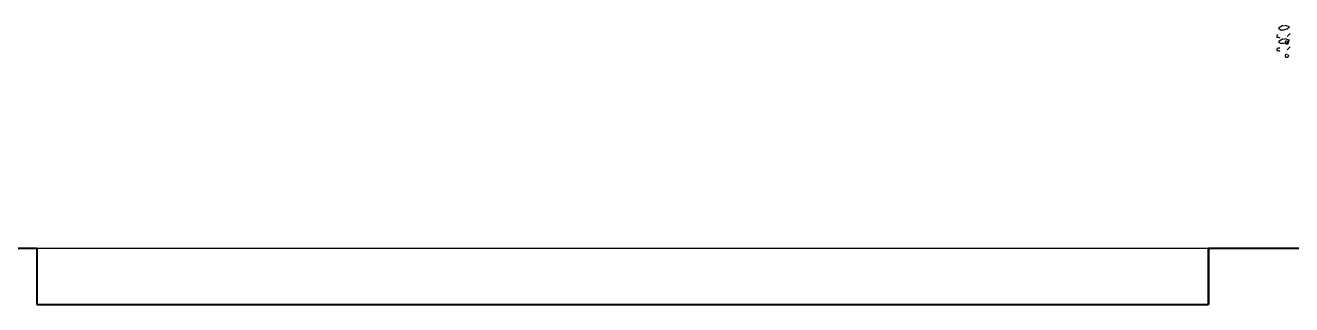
# Model space of a CAD drawing. Header units: metres. Extents: x 2330 to 2661, y 695 to 924.
# Drawn here: x 2602.43 to 2613.67, y 786.46 to 788.93 of the extents above; entities that cross this region are included whole.
import ezdxf

# ---------------------------------------------------------------- set-up
doc = ezdxf.new("R2010")
doc.units = ezdxf.units.M
doc.header["$LTSCALE"] = 20
doc.layers.add('Columns', color=30, linetype='Continuous', lineweight=40)
doc.layers.add('Tree and Others', color=74, linetype='Continuous')

msp = doc.modelspace()

# ---------------------------------------------------------------- linework, layer by layer
for p, q in [((2613.543, 788.85), (2613.536, 788.843)), ((2613.536, 788.843), (2613.536, 788.83)), ((2613.589, 788.934), (2613.549, 788.908)), ((2613.549, 788.908), (2613.569, 788.895)), ((2613.569, 788.895), (2613.595, 788.895)), ((2613.615, 788.934), (2613.595, 788.928)), ((2613.595, 788.895), (2613.628, 788.902)), ((2613.628, 788.928), (2613.615, 788.934)), ((2613.647, 788.921), (2613.628, 788.928)), ((2613.628, 788.902), (2613.647, 788.921)), ((2613.654, 788.863), (2613.628, 788.836)), ((2613.536, 788.83), (2613.549, 788.83)), ((2613.543, 788.731), (2613.536, 788.724)), ((2613.563, 788.731), (2613.543, 788.731)), ((2613.549, 788.83), (2613.563, 788.823)), ((2613.589, 788.815), (2613.549, 788.789)), ((2613.549, 788.789), (2613.569, 788.776)), ((2613.569, 788.776), (2613.595, 788.776)), ((2613.615, 788.815), (2613.595, 788.809)), ((2613.595, 788.776), (2613.628, 788.783)), ((2613.628, 788.797), (2613.608, 788.791)), ((2613.608, 788.791), (2613.608, 788.778)), ((2613.608, 788.778), (2613.615, 788.771)), ((2613.628, 788.809), (2613.615, 788.815)), ((2613.615, 788.771), (2613.628, 788.771)), ((2613.647, 788.802), (2613.628, 788.809)), ((2613.628, 788.783), (2613.647, 788.802)), ((2613.628, 788.771), (2613.634, 788.771)), ((2613.654, 788.744), (2613.628, 788.718)), ((2613.641, 788.784), (2613.634, 788.791)), ((2613.634, 788.771), (2613.641, 788.784)), ((2613.536, 788.724), (2613.536, 788.711)), ((2613.536, 788.711), (2613.549, 788.711)), ((2613.549, 788.711), (2613.563, 788.705)), ((2613.628, 788.678), (2613.608, 788.672)), ((2613.608, 788.672), (2613.608, 788.659)), ((2613.608, 788.659), (2613.615, 788.652)), ((2613.615, 788.652), (2613.628, 788.652)), ((2613.628, 788.652), (2613.634, 788.652)), ((2613.641, 788.665), (2613.634, 788.672)), ((2613.634, 788.652), (2613.641, 788.665))]:
    msp.add_line(p, q)
at = {"layer": 'Columns'}
for p, q in [((2601.721, 786.956), (2602.533, 786.956)), ((2602.533, 786.956), (2602.533, 786.456)), ((2602.533, 786.956), (2602.533, 786.456)), ((2612.93, 786.956), (2612.93, 786.456)), ((2612.93, 786.456), (2612.93, 786.956)), ((2612.93, 786.956), (2613.766, 786.956)), ((2602.533, 786.456), (2612.93, 786.456))]:
    msp.add_line(p, q, dxfattribs=at)
at = {"layer": 'Tree and Others'}
msp.add_line((2566.156, 786.956), (2613.766, 786.956), dxfattribs=at)

doc.saveas('drawing.dxf')
